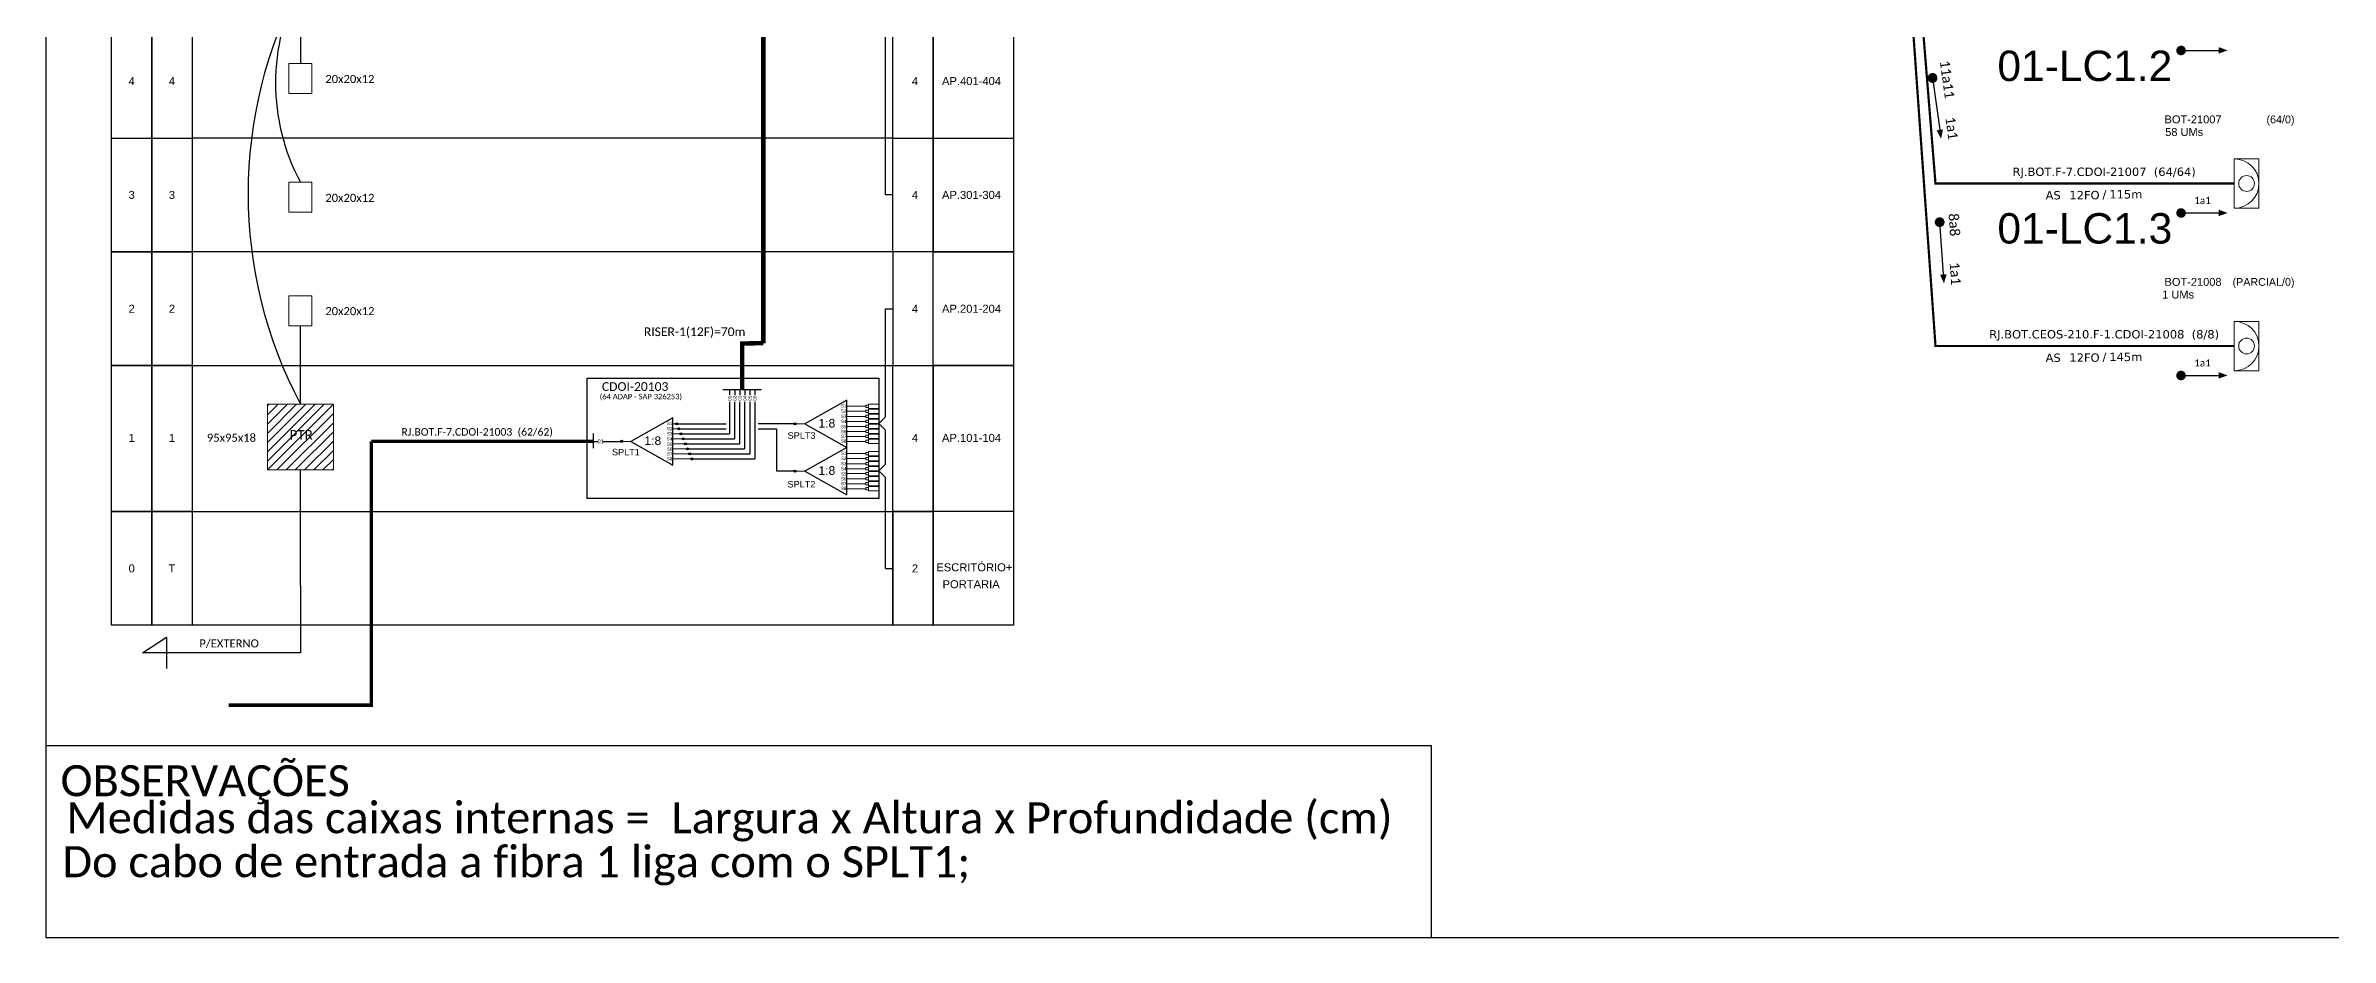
# Model space of a CAD drawing. Header units: millimetres. Extents: x 28810 to 29648, y 293521 to 294115.
# Drawn here: x 28810 to 29335, y 293521 to 293726 of the extents above; entities that cross this region are included whole.
import ezdxf
from ezdxf.enums import TextEntityAlignment as Align

# ---------------------------------------------------------------- set-up
doc = ezdxf.new("R2010")
doc.units = ezdxf.units.MM
for name, color, linetype, lineweight in [("20.0-LEGENDA DOS CDO'S", 1, 'Continuous', 0), ('20.1-CDO_INTERIOR', 1, 'Continuous', 0), ('40.1-ETIQUETAS', 1, 'Continuous', 20)]:
    doc.layers.add(name, color=color, linetype=linetype, lineweight=lineweight)
for name, color, linetype in [('CAP a instalar', 1, 'Continuous'), ('CD a instalar', 1, 'Continuous'), ('label_cabos', 7, 'Continuous'), ('ml', 1, 'Continuous'), ('SETA', 7, 'Continuous'), ('texto', 255, 'Continuous')]:
    doc.layers.add(name, color=color, linetype=linetype)
doc.layers.add('EXTRA', color=50, linetype='Continuous', plot=False)
doc.styles.add('ARIAL', font='arial.ttf')
doc.styles.add('MtXpl_Calibri', font='calibri.ttf')
doc.styles.add('siredit', font='verdana.ttf')
doc.styles.get("Standard").update_dxf_attribs({"font": 'arial.ttf'})
doc.styles.add('WMF-Calibri0', font='calibri.ttf')
doc.linetypes.add('FENCELINE1', pattern='A,0.25,-0.1,[133,ltypeshp.shx,S=0.1,R=0,X=-0.1,Y=0],-0.1,1', length=1.45)

# ---------------------------------------------------------------- blocks, each defined once
blk = doc.blocks.new('ETIQUETA_RS5F')
at = {"layer": '40.1-ETIQUETAS', "color": 0, "style": 'siredit'}
blk.add_text('/', height=1.5, dxfattribs=at).set_placement((1.58, -1.95), align=Align.MIDDLE_RIGHT)
for tag, p in [('ETIQUETA_R_PRIMARIA', (1.21, 4.1)), ('ETIQUETA_R_SECUNDARIA', (1.21, 2.1)), ('F_ATIVAS/F_MORTAS', (1.14, -4.24))]:
    blk.add_attdef(tag, text='', height=1.5, dxfattribs=at).set_placement(p, align=Align.MIDDLE_CENTER)
for tag, p in [('TIPO_CABO', (-6.58, -2.12)), ('CAP_CABO', (0.4, -2.09))]:
    blk.add_attdef(tag, text='', height=1.5, dxfattribs=at).set_placement(p, align=Align.MIDDLE_RIGHT)
blk.add_attdef('METROS', text='', height=1.5, dxfattribs=at).set_placement((2.14, -1.95), align=Align.MIDDLE_LEFT)
for tag, p in [('FUSÃO_1', (0.85, -8.39)), ('FUSÃO_2', (0.85, -10.6)), ('FUSÃO_3', (0.85, -12.93)), ('FUSÃO_4', (0.85, -15.14)), ('FUSÃO_5', (0.85, -17.16))]:
    blk.add_attdef(tag, text='', height=1.5, dxfattribs=at).set_placement(p, align=Align.CENTER)
blk = doc.blocks.new('CDOI_INT')
at = {"layer": '20.1-CDO_INTERIOR', "color": 0, "lineweight": 18}
blk.add_lwpolyline([(4.25, -4.25), (4.25, 4.25), (0, 4.25), (0, -4.25)], close=True, dxfattribs=at)
blk.add_circle((2.12, 0), 1.36, dxfattribs=at)
blk.add_arc((0, 0), 4.25, 270, 90, dxfattribs=at)
at = {"layer": "20.0-LEGENDA DOS CDO'S", "color": 0, "style": 'ARIAL'}
for tag, p in [('CDO_N', (-0.08, 10.38)), ('SURVEY', (-0.08, 8.2)), ('SPLITER_1', (21.18, 10.38)), ('SPLITER_2', (21.19, 8.68)), ('SAP', (-0.08, 6.23)), ('1:XX', (5.94, -2.22)), ('UMS', (5.94, -4.24))]:
    blk.add_attdef(tag, p, '', height=1.36, dxfattribs=at)
blk.add_attdef('FIBRAS_UTILIZADAS', text='', height=1.36, dxfattribs=at).set_placement((15.34, 10.38), align=Align.CENTER)
blk = doc.blocks.new('SPLT_1-8_DIV_DIR')
h = blk.add_hatch(color=3)
h.dxf.hatch_style = 1
edge = h.paths.add_edge_path()
edge.add_arc((12.77, 4.04), 0.242, 0, 360)
h = blk.add_hatch(color=3)
h.dxf.hatch_style = 1
edge = h.paths.add_edge_path()
edge.add_arc((13.27, 2.88), 0.242, 0, 360)
h = blk.add_hatch(color=3)
h.dxf.hatch_style = 1
edge = h.paths.add_edge_path()
edge.add_arc((13.77, 1.73), 0.242, 0, 360)
h = blk.add_hatch(color=3)
h.dxf.hatch_style = 1
edge = h.paths.add_edge_path()
edge.add_arc((14.27, 0.58), 0.242, 0, 360)
h = blk.add_hatch(color=3)
h.dxf.hatch_style = 1
edge = h.paths.add_edge_path()
edge.add_arc((14.77, -0.58), 0.242, 0, 360)
h = blk.add_hatch(color=3)
h.dxf.hatch_style = 1
edge = h.paths.add_edge_path()
edge.add_arc((15.27, -1.73), 0.242, 0, 360)
h = blk.add_hatch(color=3)
h.dxf.hatch_style = 1
edge = h.paths.add_edge_path()
edge.add_arc((15.77, -2.88), 0.242, 0, 360)
h = blk.add_hatch(color=3)
h.dxf.hatch_style = 1
edge = h.paths.add_edge_path()
edge.add_arc((16.27, -4.04), 0.242, 0, 360)
at = {"color": 1}
blk.add_lwpolyline([(11.89, 5.45), (2.22, 0), (11.89, -5.45), (11.89, 5.45)], dxfattribs=at)
at = {"color": 1, "lineweight": 0}
blk.add_lwpolyline([(2.22, 0), (0, 0)], dxfattribs=at)
at = {"color": 7, "lineweight": 0}
for points in [[(12.77, 4.04), (11.89, 4.04)], [(11.89, 2.88), (13.27, 2.88)], [(11.89, 1.73), (13.77, 1.73)], [(11.89, 0.58), (14.27, 0.58)], [(11.89, -0.58), (14.77, -0.58)], [(11.89, -1.73), (15.27, -1.73)], [(11.89, -2.88), (15.77, -2.88)], [(11.89, -4.04), (16.27, -4.04)]]:
    blk.add_lwpolyline(points, dxfattribs=at)
at = {"color": 3}
for centre in [(12.77, 4.04), (13.27, 2.88), (13.77, 1.73), (14.27, 0.58), (14.77, -0.58), (15.27, -1.73), (15.77, -2.88), (16.27, -4.04)]:
    blk.add_circle(centre, 0.242, dxfattribs=at)
at = {"color": 1, "style": 'ARIAL'}
for s, height, p in [('1:8', 2, (5.35, -0.85)), ('S1', 0.75, (10.52, 3.77)), ('S2', 0.75, (10.52, 2.58)), ('S3', 0.75, (10.52, 1.37)), ('S4', 0.75, (10.52, 0.19)), ('S5', 0.75, (10.52, -1.02)), ('S6', 0.75, (10.52, -2.14)), ('S7', 0.75, (10.52, -3.24)), ('S8', 0.75, (10.52, -4.36))]:
    blk.add_text(s, height=height, dxfattribs=at).set_placement(p)
blk = doc.blocks.new('SPLT_1-8_SC-APC')
at = {"color": 1}
blk.add_lwpolyline([(-7.37, -2.1), (-17.04, -7.55), (-7.37, -13), (-7.37, -2.1)], dxfattribs=at)
at = {"color": 3, "lineweight": 0}
for points in [[(-2.99, -3.51), (-7.37, -3.51)], [(-7.37, -4.66), (-2.99, -4.66)], [(-2.41, -3.02), (-2.41, -4)], [(-2.41, -3.02), (0, -3.02)], [(-2.41, -4), (0, -4)], [(-2.41, -4.17), (-2.41, -5.16)], [(-2.41, -4.17), (0, -4.17)], [(-2.41, -5.16), (0, -5.16)], [(-7.37, -5.82), (-2.99, -5.82)], [(-7.37, -6.97), (-2.99, -6.97)], [(-7.37, -8.12), (-2.99, -8.12)], [(-7.37, -9.28), (-2.99, -9.28)], [(-7.37, -10.43), (-2.99, -10.43)], [(-2.41, -5.32), (-2.41, -6.31)], [(-2.41, -5.32), (0, -5.32)], [(-2.41, -6.31), (0, -6.31)], [(-2.41, -6.48), (-2.41, -7.46)], [(-2.41, -6.48), (0, -6.48)], [(-2.41, -7.46), (0, -7.46)], [(-2.41, -7.63), (-2.41, -8.62)], [(-2.41, -7.63), (0, -7.63)], [(-2.41, -8.62), (0, -8.62)], [(-2.41, -8.78), (-2.41, -9.77)], [(-2.41, -8.78), (0, -8.78)], [(-2.41, -9.77), (0, -9.77)], [(-2.41, -9.94), (-2.41, -10.92)], [(-2.41, -9.94), (0, -9.94)], [(-7.37, -11.58), (-2.99, -11.58)], [(-2.41, -10.92), (0, -10.92)], [(-2.41, -11.09), (-2.41, -12.08)], [(-2.41, -11.09), (0, -11.09)], [(-2.41, -12.08), (0, -12.08)]]:
    blk.add_lwpolyline(points, dxfattribs=at)
for points in [[(-2.99, -3.22), (-2.41, -3.22), (-2.41, -3.8), (-2.99, -3.8)], [(-2.99, -4.38), (-2.41, -4.38), (-2.41, -4.95), (-2.99, -4.95)], [(-2.99, -5.53), (-2.41, -5.53), (-2.41, -6.1), (-2.99, -6.1)], [(-2.99, -6.68), (-2.41, -6.68), (-2.41, -7.26), (-2.99, -7.26)], [(-2.99, -7.84), (-2.41, -7.84), (-2.41, -8.41), (-2.99, -8.41)], [(-2.99, -8.99), (-2.41, -8.99), (-2.41, -9.56), (-2.99, -9.56)], [(-2.99, -10.14), (-2.41, -10.14), (-2.41, -10.72), (-2.99, -10.72)], [(-2.99, -11.3), (-2.41, -11.3), (-2.41, -11.87), (-2.99, -11.87)]]:
    blk.add_lwpolyline(points, close=True, dxfattribs=at)
at = {"color": 1, "lineweight": 0}
blk.add_lwpolyline([(-17.04, -7.55), (-19.26, -7.55)], dxfattribs=at)
at = {"color": 1, "style": 'ARIAL'}
for s, height, p in [('S1', 0.75, (-8.74, -3.78)), ('S2', 0.75, (-8.74, -4.97)), ('1:8', 2, (-13.91, -8.4)), ('S3', 0.75, (-8.74, -6.18)), ('S4', 0.75, (-8.74, -7.36)), ('S5', 0.75, (-8.74, -8.57)), ('S6', 0.75, (-8.74, -9.69)), ('S7', 0.75, (-8.74, -10.78)), ('S8', 0.75, (-8.74, -11.9))]:
    blk.add_text(s, height=height, dxfattribs=at).set_placement(p)

msp = doc.modelspace()

# ---------------------------------------------------------------- hatches: boundary and pattern name
h = msp.add_hatch()
h.set_pattern_fill('ANSI31', color=1, scale=12, style=0)
h.set_pattern_definition([(45, (28127.0957, 293166.3461), (-1.0606602, 1.0606602), [])])
h.paths.add_polyline_path([(28875.86, 293643.61), (28860.68, 293643.61), (28860.68, 293628.47), (28875.86, 293628.47)])
h.paths.add_polyline_path([(28865.41, 293634.56), (28871.92, 293634.56), (28871.92, 293638.5), (28865.41, 293638.5)], flags=9)
h = msp.add_hatch(color=3)
h.dxf.hatch_style = 1
edge = h.paths.add_edge_path()
edge.add_arc((28982.05, 293639.09), 0.256, 0, 360)
h = msp.add_hatch(color=3)
h.dxf.hatch_style = 1
edge = h.paths.add_edge_path()
edge.add_arc((28942.17, 293635.05), 0.256, 0, 360)
h = msp.add_hatch(color=3)
h.dxf.hatch_style = 1
edge = h.paths.add_edge_path()
edge.add_arc((28982.05, 293628.19), 0.256, 0, 360)

# ---------------------------------------------------------------- linework, layer by layer
at = {"color": 0}
for p, q in [((28824.86, 293704.87), (28824.86, 293731.06)), ((28834.11, 293731.06), (28834.11, 293704.87)), ((28834.11, 293704.87), (28834.11, 293731.06)), ((28843.37, 293731.06), (28843.37, 293704.87)), ((29004.53, 293704.87), (29004.53, 293731.06)), ((29013.79, 293704.87), (29013.79, 293731.06)), ((29013.79, 293731.06), (29013.79, 293704.87)), ((29032.31, 293731.06), (29032.31, 293704.87)), ((29004.53, 293704.87), (28843.37, 293704.87)), ((29004.53, 293678.67), (28843.37, 293678.67)), ((29004.53, 293678.67), (29004.53, 293652.48)), ((28843.37, 293652.48), (29004.53, 293652.48)), ((28843.37, 293618.91), (29004.53, 293618.91)), ((29004.53, 293618.91), (29004.53, 293592.72)), ((29013.79, 293592.72), (29013.79, 293618.91)), ((29032.31, 293618.91), (29032.31, 293592.72)), ((29004.53, 293592.72), (28843.37, 293592.72)), ((29032.31, 293592.72), (29013.79, 293592.72))]:
    msp.add_line(p, q, dxfattribs=at)
for points in [[(28809.7, 293520.91), (29648.27, 293520.91), (29648.27, 294114.91), (28809.7, 294114.91), (28809.7, 293520.91)], [(28809.7, 293565.04), (29128.34, 293565.04)]]:
    msp.add_lwpolyline(points)
at = {"color": 3}
for points in [[(29004.53, 293691.77), (29002.88, 293691.77), (29002.88, 293737.31), (29001.32, 293738.82), (29002.88, 293740.33), (29002.88, 293741.49)], [(28868.27, 293740.44), (28868.27, 293722.03)], [(29002.88, 293646.64), (29002.88, 293665.58), (29004.53, 293665.58)], [(29002.88, 293633.68), (29002.88, 293637.66), (29001.32, 293639.17), (29002.88, 293640.68), (29002.88, 293646.64)], [(28955.31, 293637.93), (28966.18, 293637.93)], [(28935.62, 293635.05), (28936.61, 293635.05)], [(28937.89, 293635.05), (28942.17, 293635.05)], [(29002.88, 293624.55), (29002.88, 293626.77), (29001.32, 293628.27), (29002.88, 293629.78), (29002.88, 293633.68)], [(29002.88, 293605.82), (29002.88, 293624.55)]]:
    msp.add_lwpolyline(points, dxfattribs=at)
at = {"color": 5, "const_width": 1}
for points in [[(28974.75, 293738.74), (28974.75, 293657.62)], [(28969.89, 293646.96), (28969.89, 293657.61), (28974.75, 293657.62)]]:
    msp.add_lwpolyline(points, dxfattribs=at)
at = {"const_width": 1.1}
for points in [[(29300.26, 293725.02, 1), (29301.36, 293725.02, 1)], [(29300.26, 293687.62, 1), (29301.36, 293687.62, 1)], [(29300.26, 293650.22, 1), (29301.36, 293650.22, 1)]]:
    msp.add_lwpolyline(points, format="xyb", close=True, dxfattribs=at)
at = {"lineweight": 0}
for points in [[(28865.62, 293722.03), (28870.92, 293722.03), (28870.92, 293715.13), (28865.62, 293715.13)], [(28865.62, 293694.67), (28870.92, 293694.67), (28870.92, 293687.77), (28865.62, 293687.77)], [(28865.62, 293668.52), (28870.92, 293668.52), (28870.92, 293661.63), (28865.62, 293661.63)]]:
    msp.add_lwpolyline(points, close=True, dxfattribs=at)
at = {"color": 7, "const_width": 1.13}
for points in [[(29243.57, 293719.25, 1), (29243.74, 293718.13, 1)], [(29245.25, 293686.06, 1), (29245.33, 293684.94, 1)]]:
    msp.add_lwpolyline(points, format="xyb", close=True, dxfattribs=at)
at = {"color": 0}
for points in [[(28824.86, 293704.87), (28834.11, 293704.87), (28834.11, 293678.67), (28824.86, 293678.67)], [(28834.11, 293704.87), (28843.37, 293704.87), (28843.37, 293678.67), (28834.11, 293678.67)], [(29004.53, 293704.87), (29013.79, 293704.87), (29013.79, 293678.67), (29004.53, 293678.67)], [(29013.79, 293704.87), (29032.31, 293704.87), (29032.31, 293678.67), (29013.79, 293678.67)], [(28824.86, 293678.67), (28834.11, 293678.67), (28834.11, 293652.48), (28824.86, 293652.48)], [(28834.11, 293678.67), (28843.37, 293678.67), (28843.37, 293652.48), (28834.11, 293652.48)], [(29013.79, 293678.67), (29032.31, 293678.67), (29032.31, 293652.48), (29013.79, 293652.48)], [(28824.86, 293652.48), (28834.11, 293652.48), (28834.11, 293618.91), (28824.86, 293618.91)], [(28834.11, 293652.48), (28843.37, 293652.48), (28843.37, 293618.91), (28834.11, 293618.91)], [(29004.53, 293652.48), (29013.79, 293652.48), (29013.79, 293618.91), (29004.53, 293618.91)], [(29013.79, 293652.48), (29032.31, 293652.48), (29032.31, 293618.91), (29013.79, 293618.91)], [(28824.86, 293618.91), (28834.11, 293618.91), (28834.11, 293592.72), (28824.86, 293592.72)], [(28834.11, 293618.91), (28843.37, 293618.91), (28843.37, 293592.72), (28834.11, 293592.72)], [(29004.53, 293618.91), (29013.79, 293618.91), (29013.79, 293592.72), (29004.53, 293592.72)]]:
    msp.add_lwpolyline(points, close=True, dxfattribs=at)
at = {"color": 1}
for points in [[(29001.29, 293621.93), (29001.29, 293621.93), (29001.29, 293621.93), (28934.21, 293621.93), (28934.21, 293649.58), (28934.21, 293649.58)], [(28935.62, 293636.89), (28935.62, 293633.46)]]:
    msp.add_lwpolyline(points, dxfattribs=at)
msp.add_lwpolyline([(28934.21, 293649.58), (29001.29, 293649.58), (29001.29, 293621.93), (28934.21, 293621.93)], close=True, dxfattribs=at)
at = {"color": 5}
for points in [[(28965.42, 293646.96), (28974.36, 293646.96)], [(28967, 293646.96), (28967, 293645.69)], [(28968.16, 293646.96), (28968.16, 293645.69)], [(28969.31, 293646.96), (28969.31, 293645.68)], [(28970.47, 293646.96), (28970.47, 293645.72)], [(28971.63, 293646.96), (28971.63, 293645.71)], [(28971.63, 293646.96), (28972.78, 293646.96), (28972.78, 293645.71)], [(28966.98, 293644.15), (28966.98, 293636.78)], [(28968.14, 293644.15), (28968.14, 293635.63)], [(28969.3, 293644.15), (28969.3, 293634.48)], [(28970.45, 293644.15), (28970.45, 293633.32)], [(28971.61, 293644.15), (28971.61, 293632.17)], [(28972.78, 293644.15), (28972.78, 293631.02)], [(28955.81, 293636.78), (28966.98, 293636.78)], [(28956.31, 293635.63), (28968.14, 293635.63)], [(28956.81, 293634.48), (28969.3, 293634.48)], [(28957.31, 293633.32), (28970.45, 293633.32)], [(28957.81, 293632.17), (28971.61, 293632.17)], [(28958.31, 293631.02), (28972.78, 293631.02)]]:
    msp.add_lwpolyline(points, dxfattribs=at)
at = {"color": 1, "lineweight": 0}
msp.add_lwpolyline([(28860.68, 293643.64), (28875.86, 293643.64), (28875.86, 293628.47), (28860.68, 293628.47)], close=True, dxfattribs=at)
at = {"color": 1, "const_width": 0.8}
for points in [[(28884.61, 293635.05), (28884.61, 293574.33), (28851.76, 293574.33)], [(28935.62, 293635.05), (28884.61, 293635.05)]]:
    msp.add_lwpolyline(points, dxfattribs=at)
at = {"linetype": 'Continuous'}
msp.add_lwpolyline([(29128.34, 293565.04), (29128.34, 293520.91)], dxfattribs=at)
at = {"color": 3}
for centre in [(28982.05, 293639.09), (28942.17, 293635.05), (28982.05, 293628.19)]:
    msp.add_circle(centre, 0.256, dxfattribs=at)
for centre, radius, start, end in [((28959.78, 293692.04), 103.52, 152.1238, 207.8762), ((28911.32, 293717.56), 48.75, 152.0012, 207.9988)]:
    msp.add_arc(centre, radius, start, end, dxfattribs=at)
at = {"layer": 'CAP a instalar', "color": 0, "linetype": 'FENCELINE1', "ltscale": 5, "const_width": 0.513}
msp.add_lwpolyline([(29313.05, 293694.39), (29244.33, 293694.39), (29223.05, 293957.68)], dxfattribs=at)
at = {"layer": 'CD a instalar', "color": 8, "linetype": 'FENCELINE1', "ltscale": 5, "const_width": 0.513}
msp.add_lwpolyline([(29313.05, 293656.99), (29244.33, 293656.99), (29223.05, 293957.68)], dxfattribs=at)
at = {"layer": 'EXTRA', "color": 3}
msp.add_lwpolyline([(28868.27, 293643.64), (28868.27, 293661.63)], dxfattribs=at)
at = {"layer": 'label_cabos', "color": 3}
for points in [[(28954.81, 293639.09), (28966.18, 293639.09)], [(28982.05, 293639.09), (28973.54, 293639.09)], [(28973.54, 293637.93), (28977.78, 293637.93), (28977.78, 293628.19)], [(28982.05, 293628.19), (28977.78, 293628.19)]]:
    msp.add_lwpolyline(points, dxfattribs=at)
at = {"layer": 'ml', "color": 1}
for points in [[(28868.27, 293601.88), (28868.27, 293628.47)], [(28868.27, 293601.88), (28868.27, 293586.39), (28832, 293586.39), (28837.45, 293590.02), (28837.45, 293582.75)]]:
    msp.add_lwpolyline(points, dxfattribs=at)
at = {"layer": 'ml', "color": 3}
msp.add_lwpolyline([(29002.88, 293605.82), (29004.53, 293605.82)], dxfattribs=at)
at = {"layer": 'SETA'}
for points in [[(29300.81, 293725.02), (29310.25, 293725.02)], [(29300.81, 293687.62), (29310.25, 293687.62)], [(29300.81, 293650.22), (29310.25, 293650.22)]]:
    msp.add_lwpolyline(points, dxfattribs=at)
at = {"layer": 'SETA', "color": 7}
for points in [[(29243.66, 293718.69), (29245.48, 293705.68)], [(29245.29, 293685.5), (29246.21, 293672.39)]]:
    msp.add_lwpolyline(points, dxfattribs=at)
at = {"layer": 'SETA'}
for points in [[(29309.49, 293725.77), (29311.5, 293725.04), (29309.49, 293724.3)], [(29309.49, 293688.37), (29311.5, 293687.63), (29309.49, 293686.9)], [(29309.49, 293650.96), (29311.5, 293650.23), (29309.49, 293649.5)]]:
    msp.add_solid(points, dxfattribs=at)
at = {"layer": 'SETA', "color": 7}
for points in [[(29246.07, 293706.85), (29245.62, 293704.69), (29244.58, 293706.63)], [(29246.88, 293673.52), (29246.29, 293671.4), (29245.38, 293673.41)]]:
    msp.add_solid(points, dxfattribs=at)

# ---------------------------------------------------------------- block references
at = {"color": 3}
for p in [(29001.32, 293646.63), (29001.32, 293635.74)]:
    msp.add_blockref('SPLT_1-8_SC-APC', p, dxfattribs=at)
msp.add_blockref('SPLT_1-8_DIV_DIR', (28942.04, 293635.05))
at = {"layer": 'CAP a instalar', "color": 0, "linetype": 'FENCELINE1', "ltscale": 5}
ref = msp.add_blockref('CDOI_INT', (29313.05, 293694.39), dxfattribs=dict(at, xscale=1.33473017723919, yscale=1.33473017723919, zscale=1.33473017723919))
ref.add_attrib('CDO_N', 'BOT-21007    ', dxfattribs={"layer": "20.0-LEGENDA DOS CDO'S", "color": 0, "height": 1.8156, "style": 'ARIAL'}).set_placement((29312.94, 293708.25), align=Align.RIGHT)
ref.add_attrib('FIBRAS_UTILIZADAS', '        (64/0)', dxfattribs={"layer": "20.0-LEGENDA DOS CDO'S", "color": 0, "height": 1.7905, "style": 'ARIAL', "width": 0.986168}).set_placement((29326.9, 293708.25), align=Align.RIGHT)
ref.add_attrib('SURVEY', '58 UMs          ', dxfattribs={"layer": "20.0-LEGENDA DOS CDO'S", "color": 0, "height": 1.8156, "style": 'ARIAL'}).set_placement((29312.95, 293705.34), align=Align.RIGHT)
at = {"layer": 'CAP a instalar', "color": 0, "linetype": 'FENCELINE1', "ltscale": 5.3}
ref = msp.add_blockref('ETIQUETA_RS5F', (29281.6, 293694.41), dxfattribs=dict(at, xscale=1.280902120837365, yscale=1.280902120837365, zscale=1.280902120837365))
ref.add_attrib('ETIQUETA_R_SECUNDARIA', 'RJ.BOT.F-7.CDOI-21007  (64/64)', dxfattribs={"layer": '40.1-ETIQUETAS', "color": 0, "height": 1.9214, "style": 'siredit'}).set_placement((29283.12, 293697.1), align=Align.MIDDLE_CENTER)
ref.add_attrib('TIPO_CABO', 'AS', dxfattribs={"layer": '40.1-ETIQUETAS', "color": 0, "height": 1.921, "style": 'siredit'}).set_placement((29273.13, 293691.7), align=Align.MIDDLE_RIGHT)
ref.add_attrib('CAP_CABO', '12FO', dxfattribs={"layer": '40.1-ETIQUETAS', "color": 0, "height": 1.921, "style": 'siredit'}).set_placement((29282.07, 293691.73), align=Align.MIDDLE_RIGHT)
ref.add_attrib('METROS', '115m', dxfattribs={"layer": '40.1-ETIQUETAS', "color": 0, "height": 1.921, "style": 'siredit'}).set_placement((29284.3, 293691.91), align=Align.MIDDLE_LEFT)
at = {"layer": 'CD a instalar', "color": 8, "linetype": 'FENCELINE1', "ltscale": 5}
ref = msp.add_blockref('CDOI_INT', (29313.05, 293656.99), dxfattribs=dict(at, xscale=1.33473017723919, yscale=1.33473017723919, zscale=1.33473017723919))
ref.add_attrib('CDO_N', 'BOT-21008    ', dxfattribs={"layer": "20.0-LEGENDA DOS CDO'S", "color": 0, "height": 1.8156, "style": 'ARIAL'}).set_placement((29312.94, 293670.85), align=Align.RIGHT)
ref.add_attrib('FIBRAS_UTILIZADAS', '        (PARCIAL/0)', dxfattribs={"layer": "20.0-LEGENDA DOS CDO'S", "color": 0, "height": 1.7905, "style": 'ARIAL', "width": 0.986168}).set_placement((29326.9, 293670.85), align=Align.RIGHT)
ref.add_attrib('SURVEY', '1 UMs             ', dxfattribs={"layer": "20.0-LEGENDA DOS CDO'S", "color": 0, "height": 1.8156, "style": 'ARIAL'}).set_placement((29312.95, 293667.93), align=Align.RIGHT)
ref = msp.add_blockref('ETIQUETA_RS5F', (29281.6, 293657.01), dxfattribs=dict(at, xscale=1.280902120837365, yscale=1.280902120837365, zscale=1.280902120837365))
ref.add_attrib('ETIQUETA_R_SECUNDARIA', 'RJ.BOT.CEOS-210.F-1.CDOI-21008  (8/8)', dxfattribs={"layer": '40.1-ETIQUETAS', "color": 0, "height": 1.9214, "style": 'siredit'}).set_placement((29283.12, 293659.7), align=Align.MIDDLE_CENTER)
ref.add_attrib('TIPO_CABO', 'AS', dxfattribs={"layer": '40.1-ETIQUETAS', "color": 0, "height": 1.921, "style": 'siredit'}).set_placement((29273.13, 293654.3), align=Align.MIDDLE_RIGHT)
ref.add_attrib('CAP_CABO', '12FO', dxfattribs={"layer": '40.1-ETIQUETAS', "color": 0, "height": 1.921, "style": 'siredit'}).set_placement((29282.07, 293654.33), align=Align.MIDDLE_RIGHT)
ref.add_attrib('METROS', '145m', dxfattribs={"layer": '40.1-ETIQUETAS', "color": 0, "height": 1.921, "style": 'siredit'}).set_placement((29284.3, 293654.5), align=Align.MIDDLE_LEFT)

# ---------------------------------------------------------------- texts
at = {"color": 0, "style": 'ARIAL'}
for s, p in [('4', (28829.48, 293717.97)), ('4', (28838.74, 293717.97)), ('4', (29009.63, 293717.97)), ('AP.401-404', (29022.63, 293717.97)), ('3', (28829.48, 293691.77)), ('3', (28838.74, 293691.77)), ('4', (29009.63, 293691.77)), ('AP.301-304', (29022.63, 293691.77)), ('2', (28829.48, 293665.58)), ('2', (28838.74, 293665.58)), ('4', (29009.63, 293665.58)), ('AP.201-204', (29022.63, 293665.58)), ('1', (28829.48, 293635.86)), ('1', (28838.74, 293635.86)), ('4', (29009.63, 293635.86)), ('AP.101-104', (29022.63, 293635.86)), ('0', (28829.48, 293605.82)), ('T', (28838.74, 293605.82)), ('2', (29009.63, 293605.82)), ('ESCRITÓRIO+', (29023.28, 293606.07)), ('PORTARIA', (29022.54, 293602.18))]:
    msp.add_text(s, height=1.84, dxfattribs=at).set_placement(p, align=Align.MIDDLE_CENTER)
at = {"color": 0, "style": 'WMF-Calibri0'}
for s, p in [('20x20x12', (28874.02, 293717.53)), ('20x20x12', (28874.02, 293690.17)), ('20x20x12', (28874.02, 293664.1)), ('95x95x18', (28846.78, 293634.96)), ('P/EXTERNO', (28845.05, 293587.63))]:
    msp.add_text(s, height=1.854, dxfattribs=at).set_placement(p)
at = {"color": 5, "style": 'WMF-Calibri0'}
msp.add_text('RISER-1(12F)=70m', height=2, dxfattribs=at).set_placement((28947.28, 293659.28))
at = {"color": 1, "style": 'WMF-Calibri0'}
for s, height, p in [('CDOI-20103', 2, (28937.63, 293646.67)), ('RJ.BOT.F-7.CDOI-21003  (62/62)', 1.7248, (28891.51, 293636.37))]:
    msp.add_text(s, height=height, dxfattribs=at).set_placement(p)
msp.add_text('(64 ADAP - SAP 326253)', height=1.25, dxfattribs=at).set_placement((28946.59, 293644.74), align=Align.CENTER)
at = {"color": 0, "style": 'ARIAL'}
for s, p in [('01', (28967.05, 293644.96)), ('02', (28968.21, 293644.96)), ('03', (28969.37, 293644.96)), ('04', (28970.53, 293644.96)), ('05', (28971.68, 293644.96)), ('06', (28972.82, 293644.96))]:
    msp.add_text(s, height=0.75, rotation=90, dxfattribs=at).set_placement(p, align=Align.MIDDLE_CENTER)
at = {"color": 7, "style": 'WMF-Calibri0'}
msp.add_text('PTR', height=2.224, dxfattribs=at).set_placement((28865.78, 293635.43))
at = {"color": 0, "style": 'ARIAL'}
for s, p in [('SPLT3', (28983.54, 293635.65)), ('SPLT1', (28943.15, 293631.83)), ('SPLT2', (28983.52, 293624.44))]:
    msp.add_text(s, height=1.5, dxfattribs=at).set_placement(p, align=Align.CENTER)
for s, style, p in [('OBSERVAÇÕES', 'WMF-Calibri0', (28813.12, 293553.39)), ('Do cabo de entrada a fibra 1 liga com o SPLT1;', 'MtXpl_Calibri', (28813.53, 293534.75))]:
    msp.add_text(s, height=7.1308, dxfattribs=dict(style=style)).set_placement(p)
at = {"color": 5, "char_height": 2.2605, "width": 166.8764, "attachment_point": 5}
for s, insert, rotation in [('{\\fCalibri|b0|i0|c0|p34;\\C256;11a11}', (29247.03, 293718.33), 277.8881), ('{\\fCalibri|b0|i0|c0|p34;\\C256;1a1}', (29248.06, 293707.13), 277.8881), ('{\\fCalibri|b0|i0|c0|p34;\\C256;8a8}', (29248.63, 293684.9), 273.9176), ('{\\fCalibri|b0|i0|c0|p34;\\C256;1a1}', (29248.88, 293673.66), 273.9176)]:
    msp.add_mtext(s, dxfattribs=dict(at, insert=insert, rotation=rotation))
at = {"char_height": 1.6473, "width": 27.8482, "attachment_point": 5}
for insert in [(29305.74, 293690.5), (29305.74, 293653.1)]:
    msp.add_mtext('{\\fCalibri|b0|i0|c0|p34;\\C7;1a1}', dxfattribs=dict(at, insert=insert))
at = {"insert": (28814.47, 293552), "char_height": 7.1308, "width": 658.8434, "attachment_point": 1, "style": 'WMF-Calibri0'}
msp.add_mtext('Medidas das caixas internas =  Largura x Altura x Profundidade (cm)', dxfattribs=at)
at = {"color": 0, "style": 'ARIAL', "flags": 12}
msp.add_attdef('01', text='5', height=0.923, dxfattribs=at).set_placement((28937.33, 293635.06), align=Align.MIDDLE_CENTER)
at = {"layer": 'texto', "color": 3, "char_height": 7, "width": 41.71, "attachment_point": 5}
for s, insert in [('{\\fArial|b0|i0|c0|p34;01-LC1.2}', (29278.68, 293721.43)), ('{\\fArial|b0|i0|c0|p34;01-LC1.3}', (29278.68, 293684.03))]:
    msp.add_mtext(s, dxfattribs=dict(at, insert=insert))

doc.saveas('drawing.dxf')
